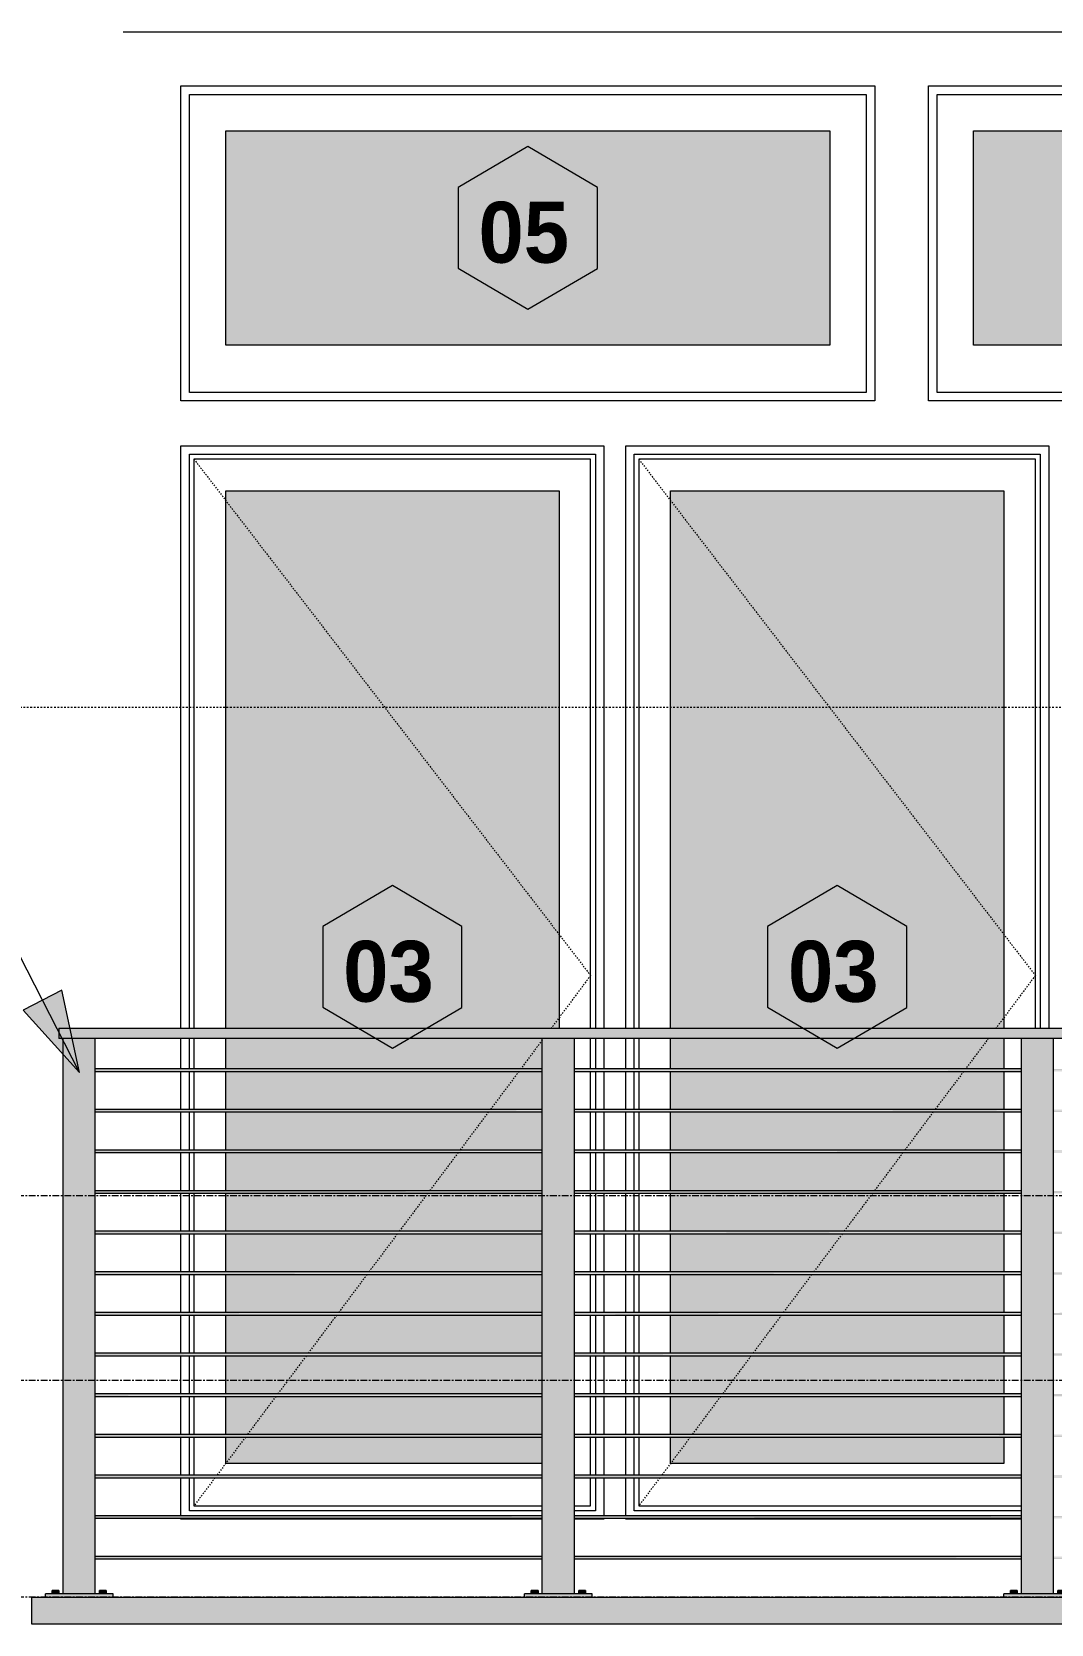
# Model space of a CAD drawing. Header units: inches. Extents: x -9021 to -6963, y -226 to 478.
# Drawn here: x -8876.6 to -8801.3, y 0.4 to 117.9 of the extents above; entities that cross this region are included whole.
import ezdxf

# ---------------------------------------------------------------- set-up
doc = ezdxf.new("R2010")
doc.units = ezdxf.units.IN
doc.header["$MEASUREMENT"] = 0
for name, pattern in [('Aligning Line 1_8_', [0.25, 0.125, -0.125]), ('Dash 1_16_', [0.125, 0.0625, -0.0625]), ('Grid Line 1_2_', [0.875, 0.5, -0.125, 0.125, -0.125])]:
    doc.linetypes.add(name, pattern=pattern)
for name, color, linetype, lineweight in [('A-FLOR', 192, 'Continuous', 18), ('A-FLOR-HRAL', 11, 'Continuous', 9), ('A-FLOR-LEVL-1', 51, 'Grid Line 1_2_', 9), ('A-GLAZ', 151, 'Continuous', 18), ('A-GLAZ-1', 151, 'Continuous', 9), ('A-GLAZ-2', 151, 'Dash 1_16_', 9), ('A-GLAZ-IDEN', 152, 'Continuous', 9), ('A-WALL', 113, 'Continuous', 18), ('G-ANNO-SYMB', 111, 'Aligning Line 1_8_', 9), ('G-ANNO-TEXT', 231, 'Continuous', 9), ('I-WALL', 2, 'Continuous', 18)]:
    doc.layers.add(name, color=color, linetype=linetype, lineweight=lineweight)
doc.styles.add('Century Gothic_B', font='GOTHICB.TTF', dxfattribs={"height": 4.5})

# ---------------------------------------------------------------- blocks, each defined once
blk = doc.blocks.new('Railing - 2_ x 1_2_ 2-1559248-BUILDING ELEVATION - NORTH _LAKE_')
at = {"layer": 'A-FLOR-HRAL'}
for points in [[(-8838.86, 2.62), (-8836.48, 2.62), (-8836.48, 43.62), (-8838.86, 43.62), (-8838.86, 3.21)], [(-8837.79, 2.37), (-8835.17, 2.37), (-8835.17, 2.62), (-8840.17, 2.62), (-8840.17, 2.37), (-8838.86, 2.37)], [(-8839.45, 2.62), (-8839.42, 2.62), (-8839.42, 2.87), (-8839.67, 2.87), (-8839.65, 2.62), (-8839.48, 2.62)], [(-8839.39, 2.62), (-8839.17, 2.62), (-8839.18, 2.87), (-8839.42, 2.87), (-8839.42, 2.62)], [(-8835.95, 2.62), (-8835.92, 2.62), (-8835.92, 2.87), (-8836.17, 2.87), (-8836.15, 2.62), (-8835.98, 2.62)], [(-8835.89, 2.62), (-8835.67, 2.62), (-8835.68, 2.87), (-8835.92, 2.87), (-8835.92, 2.62)]]:
    blk.add_hatch(color=256, dxfattribs=at).paths.add_polyline_path(points, flags=0)
for p, q in [((-8838.86, 2.62), (-8838.86, 43.62)), ((-8836.48, 2.62), (-8836.48, 43.62)), ((-8835.17, 2.62), (-8840.17, 2.62)), ((-8840.17, 2.37), (-8840.17, 2.62)), ((-8839.67, 2.62), (-8839.67, 2.87)), ((-8839.42, 2.87), (-8839.67, 2.87)), ((-8839.17, 2.87), (-8839.42, 2.87)), ((-8839.17, 2.87), (-8839.17, 2.62)), ((-8836.17, 2.62), (-8836.17, 2.87)), ((-8835.92, 2.87), (-8836.17, 2.87)), ((-8835.67, 2.87), (-8835.92, 2.87)), ((-8835.67, 2.87), (-8835.67, 2.62)), ((-8835.17, 2.37), (-8835.17, 2.62))]:
    blk.add_line(p, q, dxfattribs=at)
blk = doc.blocks.new('Railing - Railing-1114347-BUILDING ELEVATION - NORTH _LAKE_')
at = {"layer": 'A-FLOR-HRAL'}
blk.add_hatch(color=256, dxfattribs=at).paths.add_polyline_path([(-8768.32, 43.62), (-8694.57, 43.62), (-8694.57, 44.38), (-8874.57, 44.38), (-8874.57, 43.62), (-8769.82, 43.62)], flags=0)
h = blk.add_hatch(color=256, dxfattribs=at)
h.paths.add_polyline_path([(-8833.16, 41.28), (-8803.46, 41.3), (-8803.46, 41.38), (-8836.48, 41.36), (-8836.48, 41.28), (-8833.37, 41.28)], flags=0)
h.paths.add_polyline_path([(-8697.26, 41.28), (-8697.26, 41.38), (-8730.28, 41.36), (-8730.28, 41.28), (-8698.94, 41.28)], flags=0)
h.paths.add_polyline_path([(-8801.08, 41.28), (-8768.06, 41.29), (-8768.06, 41.38), (-8801.08, 41.36), (-8801.08, 41.3)], flags=0)
h.paths.add_polyline_path([(-8871.88, 41.28), (-8838.86, 41.3), (-8838.86, 41.38), (-8871.88, 41.36), (-8871.88, 41.31)], flags=0)
h.paths.add_polyline_path([(-8732.66, 41.28), (-8732.66, 41.38), (-8765.68, 41.35), (-8765.68, 41.28), (-8732.82, 41.28)], flags=0)
h = blk.add_hatch(color=256, dxfattribs=at)
h.paths.add_polyline_path([(-8791.5, 41.19), (-8768.06, 41.21), (-8768.06, 41.28), (-8801.08, 41.27), (-8801.08, 41.19), (-8795.07, 41.19)], flags=0)
h.paths.add_polyline_path([(-8870.18, 41.19), (-8838.86, 41.2), (-8838.86, 41.28), (-8871.88, 41.28), (-8871.88, 41.19)], flags=0)
h.paths.add_polyline_path([(-8698.94, 41.19), (-8697.26, 41.2), (-8697.26, 41.28), (-8730.28, 41.28), (-8730.28, 41.19), (-8703.58, 41.19)], flags=0)
h.paths.add_polyline_path([(-8835.16, 41.19), (-8803.46, 41.21), (-8803.46, 41.28), (-8836.48, 41.26), (-8836.48, 41.19), (-8835.29, 41.19)], flags=0)
h.paths.add_polyline_path([(-8732.66, 41.19), (-8732.66, 41.28), (-8765.68, 41.27), (-8765.68, 41.19), (-8732.82, 41.19)], flags=0)
h = blk.add_hatch(color=256, dxfattribs=at)
h.paths.add_polyline_path([(-8835.21, 38.28), (-8803.46, 38.3), (-8803.46, 38.38), (-8836.48, 38.36), (-8836.48, 38.28), (-8835.29, 38.28)], flags=0)
h.paths.add_polyline_path([(-8697.26, 38.28), (-8697.26, 38.38), (-8730.28, 38.36), (-8730.28, 38.28), (-8698.94, 38.28)], flags=0)
h.paths.add_polyline_path([(-8801.08, 38.28), (-8768.06, 38.29), (-8768.06, 38.38), (-8801.08, 38.36), (-8801.08, 38.3)], flags=0)
h.paths.add_polyline_path([(-8871.88, 38.28), (-8838.86, 38.3), (-8838.86, 38.38), (-8871.88, 38.36), (-8871.88, 38.31)], flags=0)
h.paths.add_polyline_path([(-8732.66, 38.28), (-8732.66, 38.38), (-8765.68, 38.35), (-8765.68, 38.28), (-8732.82, 38.28)], flags=0)
h = blk.add_hatch(color=256, dxfattribs=at)
h.paths.add_polyline_path([(-8791.5, 38.19), (-8768.06, 38.21), (-8768.06, 38.28), (-8801.08, 38.27), (-8801.08, 38.19), (-8793.82, 38.19)], flags=0)
h.paths.add_polyline_path([(-8870.18, 38.19), (-8838.86, 38.2), (-8838.86, 38.28), (-8871.88, 38.28), (-8871.88, 38.19)], flags=0)
h.paths.add_polyline_path([(-8698.94, 38.19), (-8697.26, 38.2), (-8697.26, 38.28), (-8730.28, 38.28), (-8730.28, 38.19), (-8703.57, 38.19)], flags=0)
h.paths.add_polyline_path([(-8835.22, 38.19), (-8803.46, 38.21), (-8803.46, 38.28), (-8836.48, 38.26), (-8836.48, 38.19), (-8835.29, 38.19)], flags=0)
h.paths.add_polyline_path([(-8732.66, 38.19), (-8732.66, 38.28), (-8765.68, 38.27), (-8765.68, 38.19), (-8732.82, 38.19)], flags=0)
h = blk.add_hatch(color=256, dxfattribs=at)
h.paths.add_polyline_path([(-8810.02, 35.28), (-8803.46, 35.3), (-8803.46, 35.38), (-8836.48, 35.36), (-8836.48, 35.28), (-8814.65, 35.28)], flags=0)
h.paths.add_polyline_path([(-8697.26, 35.28), (-8697.26, 35.38), (-8730.28, 35.36), (-8730.28, 35.28), (-8698.94, 35.28)], flags=0)
h.paths.add_polyline_path([(-8801.08, 35.28), (-8768.06, 35.29), (-8768.06, 35.38), (-8801.08, 35.36), (-8801.08, 35.3)], flags=0)
h.paths.add_polyline_path([(-8871.88, 35.28), (-8838.86, 35.3), (-8838.86, 35.38), (-8871.88, 35.36), (-8871.88, 35.31)], flags=0)
h.paths.add_polyline_path([(-8732.66, 35.28), (-8732.66, 35.38), (-8765.68, 35.35), (-8765.68, 35.28), (-8732.82, 35.28)], flags=0)
h = blk.add_hatch(color=256, dxfattribs=at)
h.paths.add_polyline_path([(-8791.5, 35.19), (-8768.06, 35.21), (-8768.06, 35.28), (-8801.08, 35.27), (-8801.08, 35.19), (-8795.07, 35.19)], flags=0)
h.paths.add_polyline_path([(-8870.18, 35.19), (-8838.86, 35.2), (-8838.86, 35.28), (-8871.88, 35.28), (-8871.88, 35.19)], flags=0)
h.paths.add_polyline_path([(-8698.94, 35.19), (-8697.26, 35.2), (-8697.26, 35.28), (-8730.28, 35.28), (-8730.28, 35.19), (-8703.57, 35.19)], flags=0)
h.paths.add_polyline_path([(-8835.27, 35.19), (-8803.46, 35.21), (-8803.46, 35.28), (-8836.48, 35.26), (-8836.48, 35.19), (-8835.29, 35.19)], flags=0)
h.paths.add_polyline_path([(-8732.66, 35.19), (-8732.66, 35.28), (-8765.68, 35.27), (-8765.68, 35.19), (-8732.82, 35.19)], flags=0)
h = blk.add_hatch(color=256, dxfattribs=at)
h.paths.add_polyline_path([(-8810.02, 32.28), (-8803.46, 32.3), (-8803.46, 32.38), (-8836.48, 32.36), (-8836.48, 32.28), (-8814.65, 32.28)], flags=0)
h.paths.add_polyline_path([(-8697.26, 32.28), (-8697.26, 32.38), (-8730.28, 32.36), (-8730.28, 32.28), (-8698.94, 32.28)], flags=0)
h.paths.add_polyline_path([(-8801.08, 32.28), (-8768.06, 32.29), (-8768.06, 32.38), (-8801.08, 32.36), (-8801.08, 32.3)], flags=0)
h.paths.add_polyline_path([(-8871.88, 32.28), (-8838.86, 32.3), (-8838.86, 32.38), (-8871.88, 32.36), (-8871.88, 32.31)], flags=0)
h.paths.add_polyline_path([(-8732.66, 32.28), (-8732.66, 32.38), (-8765.68, 32.35), (-8765.68, 32.28), (-8732.82, 32.28)], flags=0)
h = blk.add_hatch(color=256, dxfattribs=at)
h.paths.add_polyline_path([(-8791.5, 32.19), (-8768.06, 32.21), (-8768.06, 32.28), (-8801.08, 32.27), (-8801.08, 32.19), (-8795.07, 32.19)], flags=0)
h.paths.add_polyline_path([(-8870.18, 32.19), (-8838.86, 32.2), (-8838.86, 32.28), (-8871.88, 32.28), (-8871.88, 32.19)], flags=0)
h.paths.add_polyline_path([(-8698.94, 32.19), (-8697.26, 32.2), (-8697.26, 32.28), (-8730.28, 32.28), (-8730.28, 32.19), (-8703.57, 32.19)], flags=0)
h.paths.add_polyline_path([(-8836.48, 32.19), (-8803.46, 32.21), (-8803.46, 32.28), (-8836.48, 32.26), (-8836.48, 32.19)], flags=0)
h.paths.add_polyline_path([(-8732.66, 32.19), (-8732.66, 32.28), (-8765.68, 32.27), (-8765.68, 32.19), (-8732.82, 32.19)], flags=0)
h = blk.add_hatch(color=256, dxfattribs=at)
h.paths.add_polyline_path([(-8791.5, 29.28), (-8768.06, 29.29), (-8768.06, 29.38), (-8801.08, 29.36), (-8801.08, 29.28), (-8793.82, 29.28)], flags=0)
h.paths.add_polyline_path([(-8697.26, 29.28), (-8697.26, 29.38), (-8730.28, 29.36), (-8730.28, 29.28), (-8698.94, 29.28)], flags=0)
h.paths.add_polyline_path([(-8871.88, 29.28), (-8838.86, 29.3), (-8838.86, 29.38), (-8871.88, 29.36), (-8871.88, 29.31)], flags=0)
h.paths.add_polyline_path([(-8836.48, 29.28), (-8803.46, 29.3), (-8803.46, 29.38), (-8836.48, 29.36), (-8836.48, 29.3)], flags=0)
h.paths.add_polyline_path([(-8732.66, 29.28), (-8732.66, 29.38), (-8765.68, 29.35), (-8765.68, 29.28), (-8732.82, 29.28)], flags=0)
h = blk.add_hatch(color=256, dxfattribs=at)
h.paths.add_polyline_path([(-8871.88, 29.19), (-8838.86, 29.2), (-8838.86, 29.28), (-8871.88, 29.28), (-8871.88, 29.19)], flags=0)
h.paths.add_polyline_path([(-8698.94, 29.19), (-8697.26, 29.2), (-8697.26, 29.28), (-8730.28, 29.28), (-8730.28, 29.19), (-8703.57, 29.19)], flags=0)
h.paths.add_polyline_path([(-8836.48, 29.19), (-8803.46, 29.21), (-8803.46, 29.28), (-8836.48, 29.26), (-8836.48, 29.19)], flags=0)
h.paths.add_polyline_path([(-8801.08, 29.19), (-8768.06, 29.21), (-8768.06, 29.28), (-8801.08, 29.27), (-8801.08, 29.19)], flags=0)
h.paths.add_polyline_path([(-8732.66, 29.19), (-8732.66, 29.28), (-8765.68, 29.27), (-8765.68, 29.19), (-8732.82, 29.19)], flags=0)
h = blk.add_hatch(color=256, dxfattribs=at)
h.paths.add_polyline_path([(-8791.5, 26.28), (-8768.06, 26.29), (-8768.06, 26.38), (-8801.08, 26.36), (-8801.08, 26.28), (-8795.07, 26.28)], flags=0)
h.paths.add_polyline_path([(-8697.26, 26.28), (-8697.26, 26.38), (-8730.28, 26.36), (-8730.28, 26.28), (-8698.94, 26.28)], flags=0)
h.paths.add_polyline_path([(-8871.88, 26.28), (-8838.86, 26.3), (-8838.86, 26.38), (-8871.88, 26.36), (-8871.88, 26.31)], flags=0)
h.paths.add_polyline_path([(-8836.48, 26.28), (-8803.46, 26.3), (-8803.46, 26.38), (-8836.48, 26.36), (-8836.48, 26.3)], flags=0)
h.paths.add_polyline_path([(-8732.66, 26.28), (-8732.66, 26.38), (-8765.68, 26.35), (-8765.68, 26.28), (-8732.82, 26.28)], flags=0)
h = blk.add_hatch(color=256, dxfattribs=at)
h.paths.add_polyline_path([(-8871.88, 26.19), (-8838.86, 26.2), (-8838.86, 26.28), (-8871.88, 26.28), (-8871.88, 26.19)], flags=0)
h.paths.add_polyline_path([(-8698.94, 26.19), (-8697.26, 26.2), (-8697.26, 26.28), (-8730.28, 26.28), (-8730.28, 26.19), (-8703.58, 26.19)], flags=0)
h.paths.add_polyline_path([(-8836.48, 26.19), (-8803.46, 26.21), (-8803.46, 26.28), (-8836.48, 26.26), (-8836.48, 26.19)], flags=0)
h.paths.add_polyline_path([(-8801.08, 26.19), (-8768.06, 26.21), (-8768.06, 26.28), (-8801.08, 26.27), (-8801.08, 26.19)], flags=0)
h.paths.add_polyline_path([(-8732.66, 26.19), (-8732.66, 26.28), (-8765.68, 26.27), (-8765.68, 26.19), (-8732.82, 26.19)], flags=0)
h = blk.add_hatch(color=256, dxfattribs=at)
h.paths.add_polyline_path([(-8791.5, 23.28), (-8768.06, 23.29), (-8768.06, 23.38), (-8801.08, 23.36), (-8801.08, 23.28), (-8795.07, 23.28)], flags=0)
h.paths.add_polyline_path([(-8697.26, 23.28), (-8697.26, 23.38), (-8730.28, 23.36), (-8730.28, 23.28), (-8698.94, 23.28)], flags=0)
h.paths.add_polyline_path([(-8871.88, 23.28), (-8838.86, 23.3), (-8838.86, 23.38), (-8871.88, 23.36), (-8871.88, 23.31)], flags=0)
h.paths.add_polyline_path([(-8836.48, 23.28), (-8803.46, 23.3), (-8803.46, 23.38), (-8836.48, 23.36), (-8836.48, 23.3)], flags=0)
h.paths.add_polyline_path([(-8732.66, 23.28), (-8732.66, 23.38), (-8765.68, 23.35), (-8765.68, 23.28), (-8732.82, 23.28)], flags=0)
h = blk.add_hatch(color=256, dxfattribs=at)
h.paths.add_polyline_path([(-8871.88, 23.19), (-8838.86, 23.2), (-8838.86, 23.28), (-8871.88, 23.28), (-8871.88, 23.19)], flags=0)
h.paths.add_polyline_path([(-8698.94, 23.19), (-8697.26, 23.2), (-8697.26, 23.28), (-8730.28, 23.28), (-8730.28, 23.19), (-8703.57, 23.19)], flags=0)
h.paths.add_polyline_path([(-8836.48, 23.19), (-8803.46, 23.21), (-8803.46, 23.28), (-8836.48, 23.26), (-8836.48, 23.19)], flags=0)
h.paths.add_polyline_path([(-8801.08, 23.19), (-8768.06, 23.21), (-8768.06, 23.28), (-8801.08, 23.27), (-8801.08, 23.19)], flags=0)
h.paths.add_polyline_path([(-8732.66, 23.19), (-8732.66, 23.28), (-8765.68, 23.27), (-8765.68, 23.19), (-8732.82, 23.19)], flags=0)
h = blk.add_hatch(color=256, dxfattribs=at)
h.paths.add_polyline_path([(-8791.5, 20.28), (-8768.06, 20.29), (-8768.06, 20.38), (-8801.08, 20.36), (-8801.08, 20.28), (-8793.82, 20.28)], flags=0)
h.paths.add_polyline_path([(-8697.26, 20.28), (-8697.26, 20.38), (-8730.28, 20.36), (-8730.28, 20.28), (-8698.94, 20.28)], flags=0)
h.paths.add_polyline_path([(-8871.88, 20.28), (-8838.86, 20.3), (-8838.86, 20.38), (-8871.88, 20.36), (-8871.88, 20.31)], flags=0)
h.paths.add_polyline_path([(-8836.48, 20.28), (-8803.46, 20.3), (-8803.46, 20.38), (-8836.48, 20.36), (-8836.48, 20.3)], flags=0)
h.paths.add_polyline_path([(-8732.66, 20.28), (-8732.66, 20.38), (-8765.68, 20.35), (-8765.68, 20.28), (-8732.82, 20.28)], flags=0)
h = blk.add_hatch(color=256, dxfattribs=at)
h.paths.add_polyline_path([(-8871.88, 20.19), (-8838.86, 20.2), (-8838.86, 20.28), (-8871.88, 20.28), (-8871.88, 20.19)], flags=0)
h.paths.add_polyline_path([(-8698.94, 20.19), (-8697.26, 20.2), (-8697.26, 20.28), (-8730.28, 20.28), (-8730.28, 20.19), (-8703.57, 20.19)], flags=0)
h.paths.add_polyline_path([(-8836.48, 20.19), (-8803.46, 20.21), (-8803.46, 20.28), (-8836.48, 20.26), (-8836.48, 20.19)], flags=0)
h.paths.add_polyline_path([(-8801.08, 20.19), (-8768.06, 20.21), (-8768.06, 20.28), (-8801.08, 20.27), (-8801.08, 20.19)], flags=0)
h.paths.add_polyline_path([(-8732.66, 20.19), (-8732.66, 20.28), (-8765.68, 20.27), (-8765.68, 20.19), (-8732.82, 20.19)], flags=0)
h = blk.add_hatch(color=256, dxfattribs=at)
h.paths.add_polyline_path([(-8794.09, 17.28), (-8768.06, 17.29), (-8768.06, 17.38), (-8801.08, 17.36), (-8801.08, 17.28), (-8795.07, 17.28)], flags=0)
h.paths.add_polyline_path([(-8697.26, 17.28), (-8697.26, 17.38), (-8730.28, 17.36), (-8730.28, 17.28), (-8698.94, 17.28)], flags=0)
h.paths.add_polyline_path([(-8871.88, 17.28), (-8838.86, 17.3), (-8838.86, 17.38), (-8871.88, 17.36), (-8871.88, 17.31)], flags=0)
h.paths.add_polyline_path([(-8836.48, 17.28), (-8803.46, 17.3), (-8803.46, 17.38), (-8836.48, 17.36), (-8836.48, 17.3)], flags=0)
h.paths.add_polyline_path([(-8732.66, 17.28), (-8732.66, 17.38), (-8765.68, 17.35), (-8765.68, 17.28), (-8732.82, 17.28)], flags=0)
h = blk.add_hatch(color=256, dxfattribs=at)
h.paths.add_polyline_path([(-8871.88, 17.19), (-8838.86, 17.2), (-8838.86, 17.28), (-8871.88, 17.28), (-8871.88, 17.19)], flags=0)
h.paths.add_polyline_path([(-8698.94, 17.19), (-8697.26, 17.2), (-8697.26, 17.28), (-8730.28, 17.28), (-8730.28, 17.19), (-8703.58, 17.19)], flags=0)
h.paths.add_polyline_path([(-8836.48, 17.19), (-8803.46, 17.21), (-8803.46, 17.28), (-8836.48, 17.26), (-8836.48, 17.19)], flags=0)
h.paths.add_polyline_path([(-8801.08, 17.19), (-8768.06, 17.21), (-8768.06, 17.28), (-8801.08, 17.27), (-8801.08, 17.19)], flags=0)
h.paths.add_polyline_path([(-8732.66, 17.19), (-8732.66, 17.28), (-8765.68, 17.27), (-8765.68, 17.19), (-8732.82, 17.19)], flags=0)
h = blk.add_hatch(color=256, dxfattribs=at)
h.paths.add_polyline_path([(-8791.5, 14.28), (-8768.06, 14.29), (-8768.06, 14.38), (-8801.08, 14.36), (-8801.08, 14.28), (-8792.16, 14.28)], flags=0)
h.paths.add_polyline_path([(-8697.26, 14.28), (-8697.26, 14.38), (-8730.28, 14.36), (-8730.28, 14.28), (-8698.94, 14.28)], flags=0)
h.paths.add_polyline_path([(-8871.88, 14.28), (-8838.86, 14.3), (-8838.86, 14.38), (-8871.88, 14.36), (-8871.88, 14.31)], flags=0)
h.paths.add_polyline_path([(-8836.48, 14.28), (-8803.46, 14.3), (-8803.46, 14.38), (-8836.48, 14.36), (-8836.48, 14.3)], flags=0)
h.paths.add_polyline_path([(-8732.66, 14.28), (-8732.66, 14.38), (-8765.68, 14.35), (-8765.68, 14.28), (-8732.82, 14.28)], flags=0)
h = blk.add_hatch(color=256, dxfattribs=at)
h.paths.add_polyline_path([(-8871.88, 14.19), (-8838.86, 14.2), (-8838.86, 14.28), (-8871.88, 14.28), (-8871.88, 14.19)], flags=0)
h.paths.add_polyline_path([(-8698.94, 14.19), (-8697.26, 14.2), (-8697.26, 14.28), (-8730.28, 14.28), (-8730.28, 14.19), (-8703.57, 14.19)], flags=0)
h.paths.add_polyline_path([(-8836.48, 14.19), (-8803.46, 14.21), (-8803.46, 14.28), (-8836.48, 14.26), (-8836.48, 14.19)], flags=0)
h.paths.add_polyline_path([(-8801.08, 14.19), (-8768.06, 14.21), (-8768.06, 14.28), (-8801.08, 14.27), (-8801.08, 14.19)], flags=0)
h.paths.add_polyline_path([(-8732.66, 14.19), (-8732.66, 14.28), (-8765.68, 14.27), (-8765.68, 14.19), (-8732.82, 14.19)], flags=0)
h = blk.add_hatch(color=256, dxfattribs=at)
h.paths.add_polyline_path([(-8784.19, 11.28), (-8768.06, 11.29), (-8768.06, 11.38), (-8801.08, 11.36), (-8801.08, 11.28), (-8786.88, 11.28)], flags=0)
h.paths.add_polyline_path([(-8697.26, 11.28), (-8697.26, 11.38), (-8730.28, 11.36), (-8730.28, 11.28), (-8698.94, 11.28)], flags=0)
h.paths.add_polyline_path([(-8871.88, 11.28), (-8838.86, 11.3), (-8838.86, 11.38), (-8871.88, 11.36), (-8871.88, 11.31)], flags=0)
h.paths.add_polyline_path([(-8836.48, 11.28), (-8803.46, 11.3), (-8803.46, 11.38), (-8836.48, 11.36), (-8836.48, 11.3)], flags=0)
h.paths.add_polyline_path([(-8732.66, 11.28), (-8732.66, 11.38), (-8765.68, 11.35), (-8765.68, 11.28), (-8732.82, 11.28)], flags=0)
h = blk.add_hatch(color=256, dxfattribs=at)
h.paths.add_polyline_path([(-8871.88, 11.19), (-8838.86, 11.2), (-8838.86, 11.28), (-8871.88, 11.28), (-8871.88, 11.19)], flags=0)
h.paths.add_polyline_path([(-8768.06, 11.19), (-8768.06, 11.28), (-8801.08, 11.27), (-8801.08, 11.19), (-8768.32, 11.19)], flags=0)
h.paths.add_polyline_path([(-8698.94, 11.19), (-8697.26, 11.2), (-8697.26, 11.28), (-8730.28, 11.26), (-8730.28, 11.19), (-8703.57, 11.19)], flags=0)
h.paths.add_polyline_path([(-8765.59, 11.19), (-8732.66, 11.2), (-8732.66, 11.28), (-8765.68, 11.27), (-8765.68, 11.19)], flags=0)
h.paths.add_polyline_path([(-8836.48, 11.19), (-8803.46, 11.21), (-8803.46, 11.28), (-8836.48, 11.28), (-8836.48, 11.19)], flags=0)
h = blk.add_hatch(color=256, dxfattribs=at)
h.paths.add_polyline_path([(-8799.94, 8.28), (-8768.06, 8.29), (-8768.06, 8.38), (-8801.08, 8.36), (-8801.08, 8.28), (-8800.09, 8.28)], flags=0)
h.paths.add_polyline_path([(-8697.26, 8.28), (-8697.26, 8.38), (-8730.28, 8.36), (-8730.28, 8.28), (-8698.94, 8.28)], flags=0)
h.paths.add_polyline_path([(-8871.88, 8.28), (-8838.86, 8.3), (-8838.86, 8.38), (-8871.88, 8.36), (-8871.88, 8.31)], flags=0)
h.paths.add_polyline_path([(-8836.48, 8.28), (-8803.46, 8.3), (-8803.46, 8.38), (-8836.48, 8.36), (-8836.48, 8.3)], flags=0)
h.paths.add_polyline_path([(-8732.66, 8.28), (-8732.66, 8.38), (-8765.68, 8.35), (-8765.68, 8.28), (-8732.82, 8.28)], flags=0)
h = blk.add_hatch(color=256, dxfattribs=at)
h.paths.add_polyline_path([(-8871.88, 8.19), (-8838.86, 8.2), (-8838.86, 8.28), (-8871.88, 8.28), (-8871.88, 8.19)], flags=0)
h.paths.add_polyline_path([(-8698.94, 8.19), (-8697.26, 8.2), (-8697.26, 8.28), (-8730.28, 8.26), (-8730.28, 8.19), (-8703.57, 8.19)], flags=0)
h.paths.add_polyline_path([(-8836.48, 8.19), (-8803.46, 8.21), (-8803.46, 8.28), (-8836.48, 8.27), (-8836.48, 8.19)], flags=0)
h.paths.add_polyline_path([(-8801.08, 8.19), (-8768.06, 8.21), (-8768.06, 8.28), (-8801.08, 8.27), (-8801.08, 8.19)], flags=0)
h.paths.add_polyline_path([(-8732.66, 8.19), (-8732.66, 8.28), (-8765.68, 8.27), (-8765.68, 8.19), (-8732.82, 8.19)], flags=0)
h = blk.add_hatch(color=256, dxfattribs=at)
h.paths.add_polyline_path([(-8765.68, 5.28), (-8732.66, 5.29), (-8732.66, 5.38), (-8765.68, 5.35), (-8765.68, 5.29)], flags=0)
h.paths.add_polyline_path([(-8697.26, 5.28), (-8697.26, 5.38), (-8730.28, 5.36), (-8730.28, 5.28), (-8698.94, 5.28)], flags=0)
h.paths.add_polyline_path([(-8828.53, 5.28), (-8803.46, 5.3), (-8803.46, 5.38), (-8836.48, 5.36), (-8836.48, 5.28), (-8833.16, 5.28)], flags=0)
h.paths.add_polyline_path([(-8801.08, 5.28), (-8768.06, 5.29), (-8768.06, 5.38), (-8801.08, 5.36), (-8801.08, 5.3)], flags=0)
h.paths.add_polyline_path([(-8838.86, 5.28), (-8838.86, 5.38), (-8871.88, 5.36), (-8871.88, 5.28), (-8842.42, 5.28)], flags=0)
h = blk.add_hatch(color=256, dxfattribs=at)
h.paths.add_polyline_path([(-8782.25, 5.19), (-8768.06, 5.21), (-8768.06, 5.28), (-8801.08, 5.27), (-8801.08, 5.19), (-8791.5, 5.19)], flags=0)
h.paths.add_polyline_path([(-8870.18, 5.19), (-8838.86, 5.2), (-8838.86, 5.28), (-8871.88, 5.28), (-8871.88, 5.19)], flags=0)
h.paths.add_polyline_path([(-8836.48, 5.19), (-8803.46, 5.21), (-8803.46, 5.28), (-8836.48, 5.28), (-8836.48, 5.19)], flags=0)
h.paths.add_polyline_path([(-8698.94, 5.19), (-8697.26, 5.2), (-8697.26, 5.28), (-8730.28, 5.26), (-8730.28, 5.19), (-8699.99, 5.19)], flags=0)
h.paths.add_polyline_path([(-8765.68, 5.19), (-8732.66, 5.2), (-8732.66, 5.28), (-8765.68, 5.27), (-8765.68, 5.19)], flags=0)
for p, q in [((-8874.57, 44.38), (-8694.57, 44.38)), ((-8874.57, 44.38), (-8874.57, 43.62)), ((-8694.57, 43.62), (-8874.57, 43.62)), ((-8838.86, 41.38), (-8871.88, 41.38)), ((-8871.88, 41.19), (-8838.86, 41.19)), ((-8803.46, 41.38), (-8836.48, 41.38)), ((-8836.48, 41.19), (-8803.46, 41.19)), ((-8838.86, 38.38), (-8871.88, 38.38)), ((-8871.88, 38.19), (-8838.86, 38.19)), ((-8803.46, 38.38), (-8836.48, 38.38)), ((-8836.48, 38.19), (-8803.46, 38.19)), ((-8838.86, 35.38), (-8871.88, 35.38)), ((-8803.46, 35.38), (-8836.48, 35.38)), ((-8871.88, 35.19), (-8838.86, 35.19)), ((-8836.48, 35.19), (-8803.46, 35.19)), ((-8838.86, 32.38), (-8871.88, 32.38)), ((-8871.88, 32.19), (-8838.86, 32.19)), ((-8803.46, 32.38), (-8836.48, 32.38)), ((-8836.48, 32.19), (-8803.46, 32.19)), ((-8838.86, 29.38), (-8871.88, 29.38)), ((-8871.88, 29.19), (-8838.86, 29.19)), ((-8803.46, 29.38), (-8836.48, 29.38)), ((-8836.48, 29.19), (-8803.46, 29.19)), ((-8838.86, 26.38), (-8871.88, 26.38)), ((-8871.88, 26.19), (-8838.86, 26.19)), ((-8803.46, 26.38), (-8836.48, 26.38)), ((-8836.48, 26.19), (-8803.46, 26.19)), ((-8838.86, 23.38), (-8871.88, 23.38)), ((-8871.88, 23.19), (-8838.86, 23.19)), ((-8803.46, 23.38), (-8836.48, 23.38)), ((-8836.48, 23.19), (-8803.46, 23.19)), ((-8838.86, 20.38), (-8871.88, 20.38)), ((-8871.88, 20.19), (-8838.86, 20.19)), ((-8803.46, 20.38), (-8836.48, 20.38)), ((-8836.48, 20.19), (-8803.46, 20.19)), ((-8838.86, 17.38), (-8871.88, 17.38)), ((-8871.88, 17.19), (-8838.86, 17.19)), ((-8803.46, 17.38), (-8836.48, 17.38)), ((-8836.48, 17.19), (-8803.46, 17.19)), ((-8838.86, 14.38), (-8871.88, 14.38)), ((-8871.88, 14.19), (-8838.86, 14.19)), ((-8803.46, 14.38), (-8836.48, 14.38)), ((-8836.48, 14.19), (-8803.46, 14.19)), ((-8838.86, 11.38), (-8871.88, 11.38)), ((-8871.88, 11.19), (-8838.86, 11.19)), ((-8803.46, 11.38), (-8836.48, 11.38)), ((-8836.48, 11.19), (-8803.46, 11.19)), ((-8838.86, 8.38), (-8871.88, 8.38)), ((-8803.46, 8.38), (-8836.48, 8.38)), ((-8871.88, 8.19), (-8838.86, 8.19)), ((-8836.48, 8.19), (-8803.46, 8.19)), ((-8838.86, 5.38), (-8871.88, 5.38)), ((-8871.88, 5.19), (-8838.86, 5.19)), ((-8803.46, 5.38), (-8836.48, 5.38)), ((-8836.48, 5.19), (-8803.46, 5.19))]:
    blk.add_line(p, q, dxfattribs=at)
for p in [(-35.4, 0), (0, 0), (35.4, 0)]:
    blk.add_blockref('Railing - 2_ x 1_2_ 2-1559248-BUILDING ELEVATION - NORTH _LAKE_', p)
blk = doc.blocks.new('Window-Picture-Andersen-A_Series - 51-1_4_ x 23-1_4_-2038150-BUILDING ELEVATION - NORTH _LAKE_')
at = {"layer": 'A-GLAZ'}
blk.add_hatch(color=256, dxfattribs=at).paths.add_polyline_path([(-8817.62, 94.8), (-8817.62, 110.63), (-8862.24, 110.63), (-8862.24, 94.8), (-8819.27, 94.8)], flags=0)
at = {"layer": 'A-GLAZ-1'}
for p, q in [((-8864.93, 113.31), (-8814.93, 113.31)), ((-8864.93, 91.31), (-8864.93, 113.31)), ((-8814.93, 113.31), (-8814.93, 91.31)), ((-8862.24, 94.8), (-8862.24, 110.63)), ((-8862.24, 110.63), (-8817.62, 110.63)), ((-8817.62, 110.63), (-8817.62, 94.8)), ((-8817.62, 94.8), (-8862.24, 94.8)), ((-8814.93, 91.31), (-8864.93, 91.31))]:
    blk.add_line(p, q, dxfattribs=at)
blk = doc.blocks.new('Window-Casement-Andersen-A_Series - 2_-7 1_4_x6_-7 1_4_-2095860-BUILDING ELEVATION - NORTH _LAKE_')
at = {"layer": 'A-GLAZ'}
h = blk.add_hatch(color=256, dxfattribs=at)
h.paths.add_polyline_path([(-8829.38, 12.24), (-8804.76, 12.24), (-8804.76, 14.19), (-8829.38, 14.19), (-8829.38, 12.63)], flags=0)
h.paths.add_polyline_path([(-8810.02, 14.38), (-8804.76, 14.38), (-8804.76, 17.19), (-8829.38, 17.19), (-8829.38, 14.38), (-8814.65, 14.38)], flags=0)
h.paths.add_polyline_path([(-8819.27, 17.38), (-8804.76, 17.38), (-8804.76, 20.19), (-8829.38, 20.19), (-8829.38, 17.38), (-8828.53, 17.38)], flags=0)
h.paths.add_polyline_path([(-8810.02, 20.38), (-8804.76, 20.38), (-8804.76, 23.19), (-8829.38, 23.19), (-8829.38, 20.38), (-8814.65, 20.38)], flags=0)
h.paths.add_polyline_path([(-8810.02, 23.38), (-8804.76, 23.38), (-8804.76, 26.19), (-8829.38, 26.19), (-8829.38, 23.38), (-8814.65, 23.38)], flags=0)
h.paths.add_polyline_path([(-8810.02, 26.38), (-8804.76, 26.38), (-8804.76, 29.19), (-8829.38, 29.19), (-8829.38, 26.38), (-8819.27, 26.38)], flags=0)
h.paths.add_polyline_path([(-8819.27, 29.38), (-8804.76, 29.38), (-8804.76, 32.19), (-8829.38, 32.19), (-8829.38, 29.38), (-8823.9, 29.38)], flags=0)
h.paths.add_polyline_path([(-8805.39, 32.38), (-8804.76, 32.38), (-8804.76, 35.19), (-8829.38, 35.19), (-8829.38, 32.38), (-8810.02, 32.38)], flags=0)
h.paths.add_polyline_path([(-8805.39, 35.38), (-8804.76, 35.38), (-8804.76, 38.19), (-8829.38, 38.19), (-8829.38, 35.38), (-8810.02, 35.38)], flags=0)
h.paths.add_polyline_path([(-8823.9, 38.38), (-8804.76, 38.38), (-8804.76, 41.19), (-8829.38, 41.19), (-8829.38, 38.38), (-8828.53, 38.38)], flags=0)
h.paths.add_polyline_path([(-8829.38, 41.38), (-8804.76, 41.38), (-8804.76, 43.62), (-8829.38, 43.62), (-8829.38, 43.23)], flags=0)
h.paths.add_polyline_path([(-8819.27, 44.37), (-8804.76, 44.37), (-8804.76, 84.06), (-8829.38, 84.06), (-8829.38, 44.37), (-8828.53, 44.37)], flags=0)
at = {"layer": 'A-GLAZ-1'}
for p, q in [((-8832.07, 44.37), (-8832.07, 86.75)), ((-8832.07, 86.75), (-8802.07, 86.75)), ((-8831.73, 86.39), (-8831.73, 44.37)), ((-8802.43, 86.39), (-8831.73, 86.39)), ((-8802.43, 44.37), (-8802.43, 86.39)), ((-8802.07, 86.75), (-8802.07, 44.37)), ((-8829.38, 44.37), (-8829.38, 84.06)), ((-8829.38, 84.06), (-8804.76, 84.06)), ((-8804.76, 84.06), (-8804.76, 44.37)), ((-8832.07, 41.37), (-8832.07, 43.62)), ((-8831.73, 43.62), (-8831.73, 41.37)), ((-8829.38, 41.37), (-8829.38, 43.62)), ((-8804.76, 43.62), (-8804.76, 41.37)), ((-8832.07, 38.37), (-8832.07, 41.19)), ((-8831.73, 41.19), (-8831.73, 38.37)), ((-8829.38, 38.37), (-8829.38, 41.19)), ((-8804.76, 41.19), (-8804.76, 38.37)), ((-8832.07, 35.37), (-8832.07, 38.19)), ((-8831.73, 38.19), (-8831.73, 35.37)), ((-8829.38, 35.37), (-8829.38, 38.19)), ((-8804.76, 38.19), (-8804.76, 35.37)), ((-8832.07, 32.37), (-8832.07, 35.19)), ((-8831.73, 35.19), (-8831.73, 32.37)), ((-8829.38, 32.37), (-8829.38, 35.19)), ((-8804.76, 35.19), (-8804.76, 32.37)), ((-8832.07, 29.37), (-8832.07, 32.19)), ((-8831.73, 32.19), (-8831.73, 29.37)), ((-8829.38, 29.37), (-8829.38, 32.19)), ((-8804.76, 32.19), (-8804.76, 29.37)), ((-8832.07, 26.37), (-8832.07, 29.19)), ((-8831.73, 29.19), (-8831.73, 26.37)), ((-8829.38, 26.37), (-8829.38, 29.19)), ((-8804.76, 29.19), (-8804.76, 26.37)), ((-8832.07, 23.37), (-8832.07, 26.19)), ((-8831.73, 26.19), (-8831.73, 23.37)), ((-8829.38, 23.37), (-8829.38, 26.19)), ((-8804.76, 26.19), (-8804.76, 23.37)), ((-8832.07, 20.37), (-8832.07, 23.19)), ((-8831.73, 23.19), (-8831.73, 20.37)), ((-8829.38, 20.37), (-8829.38, 23.19)), ((-8804.76, 23.19), (-8804.76, 20.37)), ((-8832.07, 17.37), (-8832.07, 20.19)), ((-8831.73, 20.19), (-8831.73, 17.37)), ((-8829.38, 17.37), (-8829.38, 20.19)), ((-8804.76, 20.19), (-8804.76, 17.37)), ((-8832.07, 14.37), (-8832.07, 17.19)), ((-8831.73, 17.19), (-8831.73, 14.37)), ((-8829.38, 14.37), (-8829.38, 17.19)), ((-8804.76, 17.19), (-8804.76, 14.37)), ((-8832.07, 11.37), (-8832.07, 14.19)), ((-8831.73, 14.19), (-8831.73, 11.37)), ((-8829.38, 12.24), (-8829.38, 14.19)), ((-8804.76, 14.19), (-8804.76, 12.24)), ((-8804.76, 12.24), (-8829.38, 12.24)), ((-8832.07, 8.75), (-8832.07, 11.19)), ((-8831.73, 11.19), (-8831.73, 9.11)), ((-8803.46, 8.75), (-8832.07, 8.75)), ((-8831.73, 9.11), (-8803.46, 9.11))]:
    blk.add_line(p, q, dxfattribs=at)
at = {"layer": 'A-GLAZ-2'}
for p, q in [((-8831.73, 86.39), (-8802.43, 48.27)), ((-8802.43, 48.27), (-8805.34, 44.37)), ((-8805.9, 43.62), (-8807.59, 41.37)), ((-8807.72, 41.19), (-8809.84, 38.37)), ((-8809.97, 38.19), (-8812.08, 35.37)), ((-8812.21, 35.19), (-8814.32, 32.37)), ((-8814.46, 32.19), (-8816.57, 29.37)), ((-8816.7, 29.19), (-8818.81, 26.37)), ((-8818.95, 26.19), (-8821.06, 23.37)), ((-8821.19, 23.19), (-8823.3, 20.37)), ((-8823.43, 20.19), (-8825.54, 17.37)), ((-8825.68, 17.19), (-8827.79, 14.37)), ((-8827.92, 14.19), (-8830.03, 11.37)), ((-8830.17, 11.19), (-8831.73, 9.11))]:
    blk.add_line(p, q, dxfattribs=at)
blk = doc.blocks.new('Window-Casement-Andersen-A_Series - 2_-7 1_4_x6_-7 1_4_-V8-BUILDING ELEVATION - NORTH _LAKE_')
at = {"layer": 'A-GLAZ'}
h = blk.add_hatch(color=256, dxfattribs=at)
h.paths.add_polyline_path([(-8862.24, 12.24), (-8838.86, 12.24), (-8838.86, 14.19), (-8862.24, 14.19), (-8862.24, 12.63)], flags=0)
h.paths.add_polyline_path([(-8860.93, 14.38), (-8838.86, 14.38), (-8838.86, 17.19), (-8862.24, 17.19), (-8862.24, 14.38)], flags=0)
h.paths.add_polyline_path([(-8856.3, 17.38), (-8838.86, 17.38), (-8838.86, 20.19), (-8862.24, 20.19), (-8862.24, 17.38), (-8858.4, 17.38)], flags=0)
h.paths.add_polyline_path([(-8851.67, 20.38), (-8838.86, 20.38), (-8838.86, 23.19), (-8862.24, 23.19), (-8862.24, 20.38), (-8851.71, 20.38)], flags=0)
h.paths.add_polyline_path([(-8838.86, 23.38), (-8838.86, 26.19), (-8862.24, 26.19), (-8862.24, 23.38), (-8842.42, 23.38)], flags=0)
h.paths.add_polyline_path([(-8838.86, 26.38), (-8838.86, 29.19), (-8862.24, 29.19), (-8862.24, 26.38), (-8847.04, 26.38)], flags=0)
h.paths.add_polyline_path([(-8862.24, 29.38), (-8838.86, 29.38), (-8838.86, 32.19), (-8862.24, 32.19), (-8862.24, 31.46)], flags=0)
h.paths.add_polyline_path([(-8862.24, 32.38), (-8838.86, 32.38), (-8838.86, 35.19), (-8862.24, 35.19), (-8862.24, 33.82)], flags=0)
h.paths.add_polyline_path([(-8851.67, 35.38), (-8838.86, 35.38), (-8838.86, 38.19), (-8862.24, 38.19), (-8862.24, 35.38), (-8851.71, 35.38)], flags=0)
h.paths.add_polyline_path([(-8856.3, 38.38), (-8838.86, 38.38), (-8838.86, 41.19), (-8862.24, 41.19), (-8862.24, 38.38), (-8860.93, 38.38)], flags=0)
h.paths.add_polyline_path([(-8862.24, 41.38), (-8838.86, 41.38), (-8838.86, 43.62), (-8862.24, 43.62)], flags=0)
h.paths.add_polyline_path([(-8862.24, 44.37), (-8837.62, 44.37), (-8837.62, 84.06), (-8862.24, 84.06), (-8862.24, 47.94)], flags=0)
at = {"layer": 'A-GLAZ-1'}
for p, q in [((-8864.93, 44.37), (-8864.93, 86.75)), ((-8864.93, 86.75), (-8834.93, 86.75)), ((-8864.59, 86.39), (-8864.59, 44.37)), ((-8835.29, 86.39), (-8864.59, 86.39)), ((-8835.29, 44.37), (-8835.29, 86.39)), ((-8834.93, 86.75), (-8834.93, 44.37)), ((-8862.24, 44.37), (-8862.24, 84.06)), ((-8862.24, 84.06), (-8837.62, 84.06)), ((-8837.62, 84.06), (-8837.62, 44.37)), ((-8864.93, 41.37), (-8864.93, 43.62)), ((-8864.59, 43.62), (-8864.59, 41.37)), ((-8862.24, 41.37), (-8862.24, 43.62)), ((-8835.29, 41.37), (-8835.29, 43.62)), ((-8834.93, 43.62), (-8834.93, 41.37)), ((-8864.93, 38.37), (-8864.93, 41.19)), ((-8864.59, 41.19), (-8864.59, 38.37)), ((-8862.24, 38.37), (-8862.24, 41.19)), ((-8835.29, 38.37), (-8835.29, 41.19)), ((-8834.93, 41.19), (-8834.93, 38.37)), ((-8864.93, 35.37), (-8864.93, 38.19)), ((-8864.59, 38.19), (-8864.59, 35.37)), ((-8862.24, 35.37), (-8862.24, 38.19)), ((-8835.29, 35.37), (-8835.29, 38.19)), ((-8834.93, 38.19), (-8834.93, 35.37)), ((-8864.93, 32.37), (-8864.93, 35.19)), ((-8864.59, 35.19), (-8864.59, 32.37)), ((-8862.24, 32.37), (-8862.24, 35.19)), ((-8835.29, 32.37), (-8835.29, 35.19)), ((-8834.93, 35.19), (-8834.93, 32.37)), ((-8864.93, 29.37), (-8864.93, 32.19)), ((-8864.59, 32.19), (-8864.59, 29.37)), ((-8862.24, 29.37), (-8862.24, 32.19)), ((-8835.29, 29.37), (-8835.29, 32.19)), ((-8834.93, 32.19), (-8834.93, 29.37)), ((-8864.93, 26.37), (-8864.93, 29.19)), ((-8864.59, 29.19), (-8864.59, 26.37)), ((-8862.24, 26.37), (-8862.24, 29.19)), ((-8835.29, 26.37), (-8835.29, 29.19)), ((-8834.93, 29.19), (-8834.93, 26.37)), ((-8864.93, 23.37), (-8864.93, 26.19)), ((-8864.59, 26.19), (-8864.59, 23.37)), ((-8862.24, 23.37), (-8862.24, 26.19)), ((-8835.29, 23.37), (-8835.29, 26.19)), ((-8834.93, 26.19), (-8834.93, 23.37)), ((-8864.93, 20.37), (-8864.93, 23.19)), ((-8864.59, 23.19), (-8864.59, 20.37)), ((-8862.24, 20.37), (-8862.24, 23.19)), ((-8835.29, 20.37), (-8835.29, 23.19)), ((-8834.93, 23.19), (-8834.93, 20.37)), ((-8864.93, 17.37), (-8864.93, 20.19)), ((-8864.59, 20.19), (-8864.59, 17.37)), ((-8862.24, 17.37), (-8862.24, 20.19)), ((-8835.29, 17.37), (-8835.29, 20.19)), ((-8834.93, 20.19), (-8834.93, 17.37)), ((-8864.93, 14.37), (-8864.93, 17.19)), ((-8864.59, 17.19), (-8864.59, 14.37)), ((-8862.24, 14.37), (-8862.24, 17.19)), ((-8835.29, 14.37), (-8835.29, 17.19)), ((-8834.93, 17.19), (-8834.93, 14.37)), ((-8864.93, 11.37), (-8864.93, 14.19)), ((-8864.59, 14.19), (-8864.59, 11.37)), ((-8862.24, 12.24), (-8862.24, 14.19)), ((-8835.29, 11.37), (-8835.29, 14.19)), ((-8834.93, 14.19), (-8834.93, 11.37)), ((-8838.86, 12.24), (-8862.24, 12.24)), ((-8864.93, 8.75), (-8864.93, 11.19)), ((-8864.59, 11.19), (-8864.59, 9.11)), ((-8835.29, 9.11), (-8835.29, 11.19)), ((-8834.93, 11.19), (-8834.93, 8.75)), ((-8838.86, 8.75), (-8864.93, 8.75)), ((-8864.59, 9.11), (-8838.86, 9.11)), ((-8836.48, 9.11), (-8835.29, 9.11)), ((-8834.93, 8.75), (-8836.48, 8.75))]:
    blk.add_line(p, q, dxfattribs=at)
at = {"layer": 'A-GLAZ-2'}
for p, q in [((-8864.59, 86.39), (-8835.29, 48.27)), ((-8835.29, 48.27), (-8838.2, 44.37)), ((-8838.86, 43.5), (-8840.45, 41.37)), ((-8840.58, 41.19), (-8842.69, 38.37)), ((-8842.83, 38.19), (-8844.94, 35.37)), ((-8845.07, 35.19), (-8847.18, 32.37)), ((-8847.32, 32.19), (-8849.43, 29.37)), ((-8849.56, 29.19), (-8851.67, 26.37)), ((-8851.81, 26.19), (-8853.91, 23.37)), ((-8854.05, 23.19), (-8856.16, 20.37)), ((-8856.3, 20.18), (-8858.4, 17.37)), ((-8858.54, 17.19), (-8860.65, 14.37)), ((-8860.78, 14.19), (-8862.89, 11.37)), ((-8863.03, 11.19), (-8864.59, 9.11))]:
    blk.add_line(p, q, dxfattribs=at)
blk = doc.blocks.new('Window Tag - ONE-1713238-BUILDING ELEVATION - NORTH _LAKE_')
at = {"layer": 'A-GLAZ-IDEN'}
for p, q in [((-8817.07, 54.91), (-8822.21, 51.88)), ((-8811.93, 51.88), (-8817.07, 54.91)), ((-8822.21, 51.88), (-8822.21, 45.94)), ((-8811.93, 45.91), (-8811.93, 51.88)), ((-8822.21, 45.94), (-8817.07, 42.91)), ((-8817.07, 42.91), (-8811.93, 45.91))]:
    blk.add_line(p, q, dxfattribs=at)

msp = doc.modelspace()

# ---------------------------------------------------------------- hatches: boundary and pattern name
at = {"layer": 'A-FLOR'}
msp.add_hatch(color=256, dxfattribs=at).paths.add_polyline_path([(-8875.13, 0.37), (-8692.57, 0.37), (-8692.57, 2.37), (-8876.57, 2.37), (-8876.57, 0.37)], flags=0)
at = {"layer": 'G-ANNO-TEXT'}
msp.add_hatch(color=256, dxfattribs=at).paths.add_polyline_path([(-8873.04, 41.11), (-8874.35, 47.18), (-8877.21, 45.71)], flags=0)

# ---------------------------------------------------------------- linework, layer by layer
at = {"layer": 'A-FLOR'}
for p, q in [((-8876.57, 2.37), (-8692.57, 2.37)), ((-8876.57, 0.37), (-8876.57, 2.37)), ((-8692.57, 0.37), (-8876.57, 0.37))]:
    msp.add_line(p, q, dxfattribs=at)
at = {"layer": 'A-FLOR-LEVL-1'}
for p, q in [((-8318.04, 32), (-9000.2, 32)), ((-8318.04, 18.37), (-9000.2, 18.37)), ((-8318.04, 2.37), (-9000.2, 2.37))]:
    msp.add_line(p, q, dxfattribs=at)
at = {"layer": 'A-WALL'}
for p, q in [((-8865.55, 90.69), (-8865.55, 113.94)), ((-8865.55, 113.94), (-8814.3, 113.94)), ((-8814.3, 113.94), (-8814.3, 90.69)), ((-8810.32, 90.69), (-8810.32, 113.94)), ((-8810.32, 113.94), (-8759.07, 113.94)), ((-8814.3, 90.69), (-8865.55, 90.69)), ((-8759.07, 90.69), (-8810.32, 90.69)), ((-8865.55, 44.37), (-8865.55, 87.38)), ((-8865.55, 87.38), (-8834.3, 87.38)), ((-8834.3, 87.38), (-8834.3, 44.37)), ((-8832.69, 44.37), (-8832.69, 87.38)), ((-8832.69, 87.38), (-8801.44, 87.38)), ((-8801.44, 87.38), (-8801.44, 44.37)), ((-8865.55, 41.37), (-8865.55, 43.62)), ((-8834.3, 43.62), (-8834.3, 41.37)), ((-8832.69, 41.37), (-8832.69, 43.62)), ((-8865.55, 38.37), (-8865.55, 41.19)), ((-8834.3, 41.19), (-8834.3, 38.37)), ((-8832.69, 38.37), (-8832.69, 41.19)), ((-8865.55, 35.37), (-8865.55, 38.19)), ((-8834.3, 38.19), (-8834.3, 35.37)), ((-8832.69, 35.37), (-8832.69, 38.19)), ((-8865.55, 32.37), (-8865.55, 35.19)), ((-8834.3, 35.19), (-8834.3, 32.37)), ((-8832.69, 32.37), (-8832.69, 35.19)), ((-8865.55, 29.37), (-8865.55, 32.19)), ((-8834.3, 32.19), (-8834.3, 29.37)), ((-8832.69, 29.37), (-8832.69, 32.19)), ((-8865.55, 26.37), (-8865.55, 29.19)), ((-8834.3, 29.19), (-8834.3, 26.37)), ((-8832.69, 26.37), (-8832.69, 29.19)), ((-8865.55, 23.37), (-8865.55, 26.19)), ((-8834.3, 26.19), (-8834.3, 23.37)), ((-8832.69, 23.37), (-8832.69, 26.19)), ((-8865.55, 20.37), (-8865.55, 23.19)), ((-8834.3, 23.19), (-8834.3, 20.37)), ((-8832.69, 20.37), (-8832.69, 23.19)), ((-8865.55, 17.37), (-8865.55, 20.19)), ((-8834.3, 20.19), (-8834.3, 17.37)), ((-8832.69, 17.37), (-8832.69, 20.19)), ((-8865.55, 14.37), (-8865.55, 17.19)), ((-8834.3, 17.19), (-8834.3, 14.37)), ((-8832.69, 14.37), (-8832.69, 17.19)), ((-8865.55, 11.37), (-8865.55, 14.19)), ((-8834.3, 14.19), (-8834.3, 11.37)), ((-8832.69, 11.37), (-8832.69, 14.19)), ((-8865.55, 8.37), (-8865.55, 11.19)), ((-8834.3, 11.19), (-8834.3, 8.37)), ((-8832.69, 8.37), (-8832.69, 11.19)), ((-8865.55, 8.12), (-8865.55, 8.19)), ((-8838.86, 8.12), (-8865.55, 8.12)), ((-8834.3, 8.12), (-8836.48, 8.12)), ((-8834.3, 8.19), (-8834.3, 8.12)), ((-8832.69, 8.12), (-8832.69, 8.19)), ((-8803.46, 8.12), (-8832.69, 8.12))]:
    msp.add_line(p, q, dxfattribs=at)
at = {"layer": 'G-ANNO-SYMB'}
msp.add_line((-8919.93, 68.08), (-8604.63, 68.08), dxfattribs=at)
at = {"layer": 'G-ANNO-TEXT'}
for p, q in [((-8873.04, 41.11), (-8896.67, 87.09)), ((-8874.35, 47.18), (-8877.21, 45.71)), ((-8873.04, 41.11), (-8874.35, 47.18)), ((-8877.21, 45.71), (-8873.04, 41.11))]:
    msp.add_line(p, q, dxfattribs=at)
at = {"layer": 'I-WALL'}
msp.add_line((-8869.82, 117.94), (-8621.13, 117.94), dxfattribs=at)

# ---------------------------------------------------------------- block references
at = {"layer": 'A-FLOR-HRAL'}
msp.add_blockref('Railing - Railing-1114347-BUILDING ELEVATION - NORTH _LAKE_', (0, 0), dxfattribs=at)
at = {"layer": 'A-GLAZ'}
for name, p in [('Window-Picture-Andersen-A_Series - 51-1_4_ x 23-1_4_-2038150-BUILDING ELEVATION - NORTH _LAKE_', (0, 0)), ('Window-Picture-Andersen-A_Series - 51-1_4_ x 23-1_4_-2038150-BUILDING ELEVATION - NORTH _LAKE_', (55.24, 0)), ('Window-Casement-Andersen-A_Series - 2_-7 1_4_x6_-7 1_4_-V8-BUILDING ELEVATION - NORTH _LAKE_', (0, 0)), ('Window-Casement-Andersen-A_Series - 2_-7 1_4_x6_-7 1_4_-2095860-BUILDING ELEVATION - NORTH _LAKE_', (0, 0))]:
    msp.add_blockref(name, p, dxfattribs=at)
at = {"layer": 'A-GLAZ-IDEN'}
for p in [(-22.86, 54.56), (-32.86, 0), (0, 0)]:
    msp.add_blockref('Window Tag - ONE-1713238-BUILDING ELEVATION - NORTH _LAKE_', p, dxfattribs=at)

# ---------------------------------------------------------------- texts
at = {"layer": 'A-GLAZ-IDEN', "char_height": 4.5, "width": 8.787, "attachment_point": 1, "style": 'Century Gothic_B'}
for s, insert in [('05', (-8843.57, 105.39)), ('03', (-8853.57, 50.83)), ('03', (-8820.71, 50.83))]:
    msp.add_mtext(s, dxfattribs=dict(at, insert=insert))

doc.saveas('drawing.dxf')
